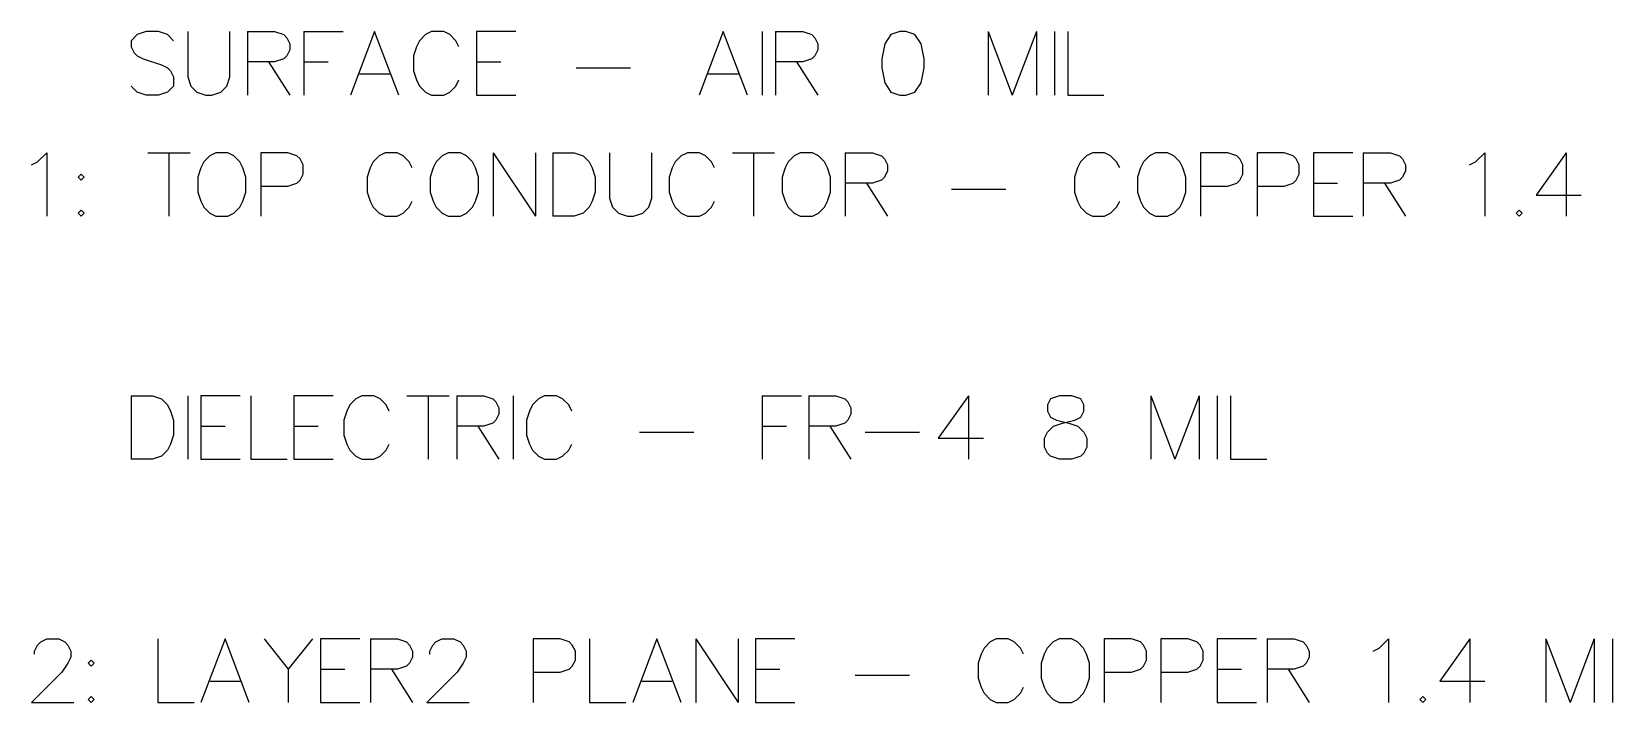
# Model space of a CAD drawing. Header units: millimetres. Extents: x 0 to 559, y 0 to 433.
# Drawn here: x 167.98 to 207.87, y 73.14 to 90.07 of the extents above; entities that cross this region are included whole.
import ezdxf

# ---------------------------------------------------------------- set-up
doc = ezdxf.new("R2010")
doc.units = ezdxf.units.MM
doc.layers.add('Mechanical6', color=56, linetype='Continuous')

msp = doc.modelspace()

# ---------------------------------------------------------------- linework, layer by layer
at = {"layer": 'Mechanical6'}
for p, q in [((170.65, 89.99), (170.497, 89.837)), ((170.497, 89.837), (170.497, 89.685)), ((170.878, 90.066), (170.65, 89.99)), ((171.183, 90.066), (170.878, 90.066)), ((171.412, 89.99), (171.183, 90.066)), ((171.564, 89.837), (171.412, 89.99)), ((171.922, 90.066), (171.922, 88.923)), ((172.989, 88.923), (172.989, 90.066)), ((173.431, 90.066), (173.431, 88.466)), ((173.431, 90.066), (174.116, 90.066)), ((174.116, 90.066), (174.345, 89.99)), ((174.345, 89.99), (174.421, 89.913)), ((174.421, 89.913), (174.497, 89.761)), ((174.497, 89.761), (174.497, 89.609)), ((174.855, 90.066), (174.855, 88.466)), ((174.855, 90.066), (175.846, 90.066)), ((176.638, 90.066), (176.028, 88.466)), ((177.247, 88.466), (176.638, 90.066)), ((177.773, 89.837), (177.697, 89.685)), ((177.925, 89.99), (177.773, 89.837)), ((178.078, 90.066), (177.925, 89.99)), ((178.383, 90.066), (178.078, 90.066)), ((178.535, 89.99), (178.383, 90.066)), ((178.687, 89.837), (178.535, 89.99)), ((178.763, 89.685), (178.687, 89.837)), ((180.203, 90.066), (179.213, 90.066)), ((179.213, 90.066), (179.213, 88.466)), ((185.437, 90.066), (184.828, 88.466)), ((186.047, 88.466), (185.437, 90.066)), ((186.42, 90.066), (186.42, 88.466)), ((186.755, 90.066), (186.755, 88.466)), ((186.755, 90.066), (187.441, 90.066)), ((187.441, 90.066), (187.669, 89.99)), ((187.669, 89.99), (187.745, 89.913)), ((187.745, 89.913), (187.822, 89.761)), ((187.822, 89.761), (187.822, 89.609)), ((189.513, 89.761), (189.437, 89.38)), ((189.665, 89.99), (189.513, 89.761)), ((189.894, 90.066), (189.665, 89.99)), ((190.046, 90.066), (189.894, 90.066)), ((190.275, 89.99), (190.046, 90.066)), ((190.427, 89.761), (190.275, 89.99)), ((190.503, 89.38), (190.427, 89.761)), ((192.118, 90.066), (192.118, 88.466)), ((192.118, 90.066), (192.728, 88.466)), ((193.337, 90.066), (192.728, 88.466)), ((193.337, 90.066), (193.337, 88.466)), ((193.794, 90.066), (193.794, 88.466)), ((194.13, 90.066), (194.13, 88.466)), ((170.497, 89.685), (170.574, 89.532)), ((170.574, 89.532), (170.65, 89.456)), ((170.65, 89.456), (170.802, 89.38)), ((170.802, 89.38), (171.259, 89.228)), ((174.345, 89.38), (174.116, 89.304)), ((174.421, 89.456), (174.345, 89.38)), ((174.497, 89.609), (174.421, 89.456)), ((177.697, 89.685), (177.621, 89.456)), ((177.621, 89.456), (177.621, 89.075)), ((187.669, 89.38), (187.441, 89.304)), ((187.745, 89.456), (187.669, 89.38)), ((187.822, 89.609), (187.745, 89.456)), ((189.437, 89.38), (189.437, 89.152)), ((190.503, 89.152), (190.503, 89.38)), ((171.259, 89.228), (171.412, 89.152)), ((171.412, 89.152), (171.488, 89.075)), ((171.488, 89.075), (171.564, 88.923)), ((174.116, 89.304), (173.431, 89.304)), ((173.964, 89.304), (174.497, 88.466)), ((174.855, 89.304), (175.465, 89.304)), ((176.257, 88.999), (177.019, 88.999)), ((177.621, 89.075), (177.697, 88.847)), ((179.213, 89.304), (179.822, 89.304)), ((181.727, 89.152), (183.098, 89.152)), ((185.056, 88.999), (185.818, 88.999)), ((187.441, 89.304), (186.755, 89.304)), ((187.288, 89.304), (187.822, 88.466)), ((189.437, 89.152), (189.513, 88.771)), ((190.427, 88.771), (190.503, 89.152)), ((170.65, 88.542), (170.497, 88.694)), ((171.564, 88.694), (171.412, 88.542)), ((171.564, 88.923), (171.564, 88.694)), ((171.922, 88.923), (171.998, 88.694)), ((171.998, 88.694), (172.151, 88.542)), ((172.76, 88.542), (172.913, 88.694)), ((172.913, 88.694), (172.989, 88.923)), ((177.697, 88.847), (177.773, 88.694)), ((177.773, 88.694), (177.925, 88.542)), ((178.535, 88.542), (178.687, 88.694)), ((178.687, 88.694), (178.763, 88.847)), ((189.513, 88.771), (189.665, 88.542)), ((190.275, 88.542), (190.427, 88.771)), ((170.878, 88.466), (170.65, 88.542)), ((171.183, 88.466), (170.878, 88.466)), ((171.412, 88.542), (171.183, 88.466)), ((172.151, 88.542), (172.379, 88.466)), ((172.379, 88.466), (172.532, 88.466)), ((172.532, 88.466), (172.76, 88.542)), ((177.925, 88.542), (178.078, 88.466)), ((178.078, 88.466), (178.383, 88.466)), ((178.383, 88.466), (178.535, 88.542)), ((179.213, 88.466), (180.203, 88.466)), ((189.665, 88.542), (189.894, 88.466)), ((189.894, 88.466), (190.046, 88.466)), ((190.046, 88.466), (190.275, 88.542)), ((194.13, 88.466), (195.044, 88.466)), ((168.136, 86.779), (168.364, 87.008)), ((168.364, 87.008), (168.364, 85.408)), ((170.917, 87.008), (171.983, 87.008)), ((171.45, 87.008), (171.45, 85.408)), ((172.631, 87.008), (172.478, 86.931)), ((172.935, 87.008), (172.631, 87.008)), ((173.088, 86.931), (172.935, 87.008)), ((174.451, 87.008), (173.766, 87.008)), ((173.766, 87.008), (173.766, 85.408)), ((174.68, 86.931), (174.451, 87.008)), ((176.905, 87.008), (176.752, 86.931)), ((177.209, 87.008), (176.905, 87.008)), ((177.362, 86.931), (177.209, 87.008)), ((178.497, 87.008), (178.344, 86.931)), ((178.802, 87.008), (178.497, 87.008)), ((178.954, 86.931), (178.802, 87.008)), ((179.632, 87.008), (179.632, 85.408)), ((179.632, 87.008), (180.698, 85.408)), ((180.698, 87.008), (180.698, 85.408)), ((181.14, 87.008), (181.14, 85.408)), ((181.14, 87.008), (181.674, 87.008)), ((181.674, 87.008), (181.902, 86.931)), ((182.565, 87.008), (182.565, 85.865)), ((183.632, 85.865), (183.632, 87.008)), ((184.531, 87.008), (184.378, 86.931)), ((184.835, 87.008), (184.531, 87.008)), ((184.988, 86.931), (184.835, 87.008)), ((185.666, 87.008), (186.732, 87.008)), ((186.199, 87.008), (186.199, 85.408)), ((187.38, 87.008), (187.227, 86.931)), ((187.685, 87.008), (187.38, 87.008)), ((187.837, 86.931), (187.685, 87.008)), ((188.515, 87.008), (188.515, 85.408)), ((188.515, 87.008), (189.201, 87.008)), ((189.201, 87.008), (189.429, 86.931)), ((194.754, 87.008), (194.602, 86.931)), ((195.059, 87.008), (194.754, 87.008)), ((195.211, 86.931), (195.059, 87.008)), ((196.347, 87.008), (196.194, 86.931)), ((196.651, 87.008), (196.347, 87.008)), ((196.804, 86.931), (196.651, 87.008)), ((198.167, 87.008), (197.482, 87.008)), ((197.482, 87.008), (197.482, 85.408)), ((198.396, 86.931), (198.167, 87.008)), ((199.592, 87.008), (198.906, 87.008)), ((198.906, 87.008), (198.906, 85.408)), ((199.821, 86.931), (199.592, 87.008)), ((201.321, 87.008), (200.331, 87.008)), ((200.331, 87.008), (200.331, 85.408)), ((201.588, 87.008), (201.588, 85.408)), ((201.588, 87.008), (202.274, 87.008)), ((202.274, 87.008), (202.502, 86.931)), ((204.422, 86.779), (204.651, 87.008)), ((204.651, 87.008), (204.651, 85.408)), ((206.708, 87.008), (205.946, 85.941)), ((206.708, 87.008), (206.708, 85.408)), ((167.983, 86.703), (168.136, 86.779)), ((172.25, 86.627), (172.174, 86.398)), ((172.326, 86.779), (172.25, 86.627)), ((172.478, 86.931), (172.326, 86.779)), ((173.24, 86.779), (173.088, 86.931)), ((173.316, 86.627), (173.24, 86.779)), ((173.392, 86.398), (173.316, 86.627)), ((174.756, 86.855), (174.68, 86.931)), ((174.832, 86.703), (174.756, 86.855)), ((174.832, 86.474), (174.832, 86.703)), ((176.524, 86.627), (176.447, 86.398)), ((176.6, 86.779), (176.524, 86.627)), ((176.752, 86.931), (176.6, 86.779)), ((177.514, 86.779), (177.362, 86.931)), ((177.59, 86.627), (177.514, 86.779)), ((178.116, 86.627), (178.04, 86.398)), ((178.192, 86.779), (178.116, 86.627)), ((178.344, 86.931), (178.192, 86.779)), ((179.106, 86.779), (178.954, 86.931)), ((179.182, 86.627), (179.106, 86.779)), ((179.259, 86.398), (179.182, 86.627)), ((181.902, 86.931), (182.055, 86.779)), ((182.055, 86.779), (182.131, 86.627)), ((182.131, 86.627), (182.207, 86.398)), ((184.15, 86.627), (184.073, 86.398)), ((184.226, 86.779), (184.15, 86.627)), ((184.378, 86.931), (184.226, 86.779)), ((185.14, 86.779), (184.988, 86.931)), ((185.216, 86.627), (185.14, 86.779)), ((186.999, 86.627), (186.923, 86.398)), ((187.075, 86.779), (186.999, 86.627)), ((187.227, 86.931), (187.075, 86.779)), ((187.989, 86.779), (187.837, 86.931)), ((188.065, 86.627), (187.989, 86.779)), ((188.142, 86.398), (188.065, 86.627)), ((189.429, 86.931), (189.505, 86.855)), ((189.505, 86.855), (189.582, 86.703)), ((189.582, 86.703), (189.582, 86.551)), ((194.373, 86.627), (194.297, 86.398)), ((194.45, 86.779), (194.373, 86.627)), ((194.602, 86.931), (194.45, 86.779)), ((195.364, 86.779), (195.211, 86.931)), ((195.44, 86.627), (195.364, 86.779)), ((195.966, 86.627), (195.89, 86.398)), ((196.042, 86.779), (195.966, 86.627)), ((196.194, 86.931), (196.042, 86.779)), ((196.956, 86.779), (196.804, 86.931)), ((197.032, 86.627), (196.956, 86.779)), ((197.108, 86.398), (197.032, 86.627)), ((198.472, 86.855), (198.396, 86.931)), ((198.548, 86.703), (198.472, 86.855)), ((198.548, 86.474), (198.548, 86.703)), ((199.897, 86.855), (199.821, 86.931)), ((199.973, 86.703), (199.897, 86.855)), ((199.973, 86.474), (199.973, 86.703)), ((202.502, 86.931), (202.578, 86.855)), ((202.578, 86.855), (202.655, 86.703)), ((202.655, 86.703), (202.655, 86.551)), ((204.27, 86.703), (204.422, 86.779)), ((169.233, 86.474), (169.157, 86.398)), ((169.157, 86.398), (169.233, 86.322)), ((169.309, 86.398), (169.233, 86.474)), ((169.233, 86.322), (169.309, 86.398)), ((172.174, 86.398), (172.174, 86.017)), ((173.392, 86.017), (173.392, 86.398)), ((173.766, 86.17), (174.451, 86.17)), ((174.451, 86.17), (174.68, 86.246)), ((174.68, 86.246), (174.756, 86.322)), ((174.756, 86.322), (174.832, 86.474)), ((176.447, 86.398), (176.447, 86.017)), ((178.04, 86.398), (178.04, 86.017)), ((179.259, 86.017), (179.259, 86.398)), ((182.207, 86.398), (182.207, 86.017)), ((184.073, 86.398), (184.073, 86.017)), ((186.923, 86.398), (186.923, 86.017)), ((188.142, 86.017), (188.142, 86.398)), ((189.201, 86.246), (188.515, 86.246)), ((189.048, 86.246), (189.582, 85.408)), ((189.429, 86.322), (189.201, 86.246)), ((189.505, 86.398), (189.429, 86.322)), ((189.582, 86.551), (189.505, 86.398)), ((194.297, 86.398), (194.297, 86.017)), ((195.89, 86.398), (195.89, 86.017)), ((197.108, 86.017), (197.108, 86.398)), ((197.482, 86.17), (198.167, 86.17)), ((198.167, 86.17), (198.396, 86.246)), ((198.396, 86.246), (198.472, 86.322)), ((198.472, 86.322), (198.548, 86.474)), ((198.906, 86.17), (199.592, 86.17)), ((199.592, 86.17), (199.821, 86.246)), ((199.821, 86.246), (199.897, 86.322)), ((199.897, 86.322), (199.973, 86.474)), ((200.331, 86.246), (200.94, 86.246)), ((202.274, 86.246), (201.588, 86.246)), ((202.121, 86.246), (202.655, 85.408)), ((202.502, 86.322), (202.274, 86.246)), ((202.578, 86.398), (202.502, 86.322)), ((202.655, 86.551), (202.578, 86.398)), ((172.174, 86.017), (172.25, 85.789)), ((172.25, 85.789), (172.326, 85.636)), ((173.24, 85.636), (173.316, 85.789)), ((173.316, 85.789), (173.392, 86.017)), ((176.447, 86.017), (176.524, 85.789)), ((176.524, 85.789), (176.6, 85.636)), ((177.514, 85.636), (177.59, 85.789)), ((178.04, 86.017), (178.116, 85.789)), ((178.116, 85.789), (178.192, 85.636)), ((179.106, 85.636), (179.182, 85.789)), ((179.182, 85.789), (179.259, 86.017)), ((182.131, 85.789), (182.055, 85.636)), ((182.207, 86.017), (182.131, 85.789)), ((182.565, 85.865), (182.641, 85.636)), ((183.555, 85.636), (183.632, 85.865)), ((184.073, 86.017), (184.15, 85.789)), ((184.15, 85.789), (184.226, 85.636)), ((185.14, 85.636), (185.216, 85.789)), ((186.923, 86.017), (186.999, 85.789)), ((186.999, 85.789), (187.075, 85.636)), ((187.989, 85.636), (188.065, 85.789)), ((188.065, 85.789), (188.142, 86.017)), ((191.197, 86.093), (192.568, 86.093)), ((194.297, 86.017), (194.373, 85.789)), ((194.373, 85.789), (194.45, 85.636)), ((195.364, 85.636), (195.44, 85.789)), ((195.89, 86.017), (195.966, 85.789)), ((195.966, 85.789), (196.042, 85.636)), ((196.956, 85.636), (197.032, 85.789)), ((197.032, 85.789), (197.108, 86.017)), ((205.946, 85.941), (207.089, 85.941)), ((169.233, 85.56), (169.157, 85.484)), ((169.157, 85.484), (169.233, 85.408)), ((169.309, 85.484), (169.233, 85.56)), ((169.233, 85.408), (169.309, 85.484)), ((172.326, 85.636), (172.478, 85.484)), ((172.478, 85.484), (172.631, 85.408)), ((172.631, 85.408), (172.935, 85.408)), ((172.935, 85.408), (173.088, 85.484)), ((173.088, 85.484), (173.24, 85.636)), ((176.6, 85.636), (176.752, 85.484)), ((176.752, 85.484), (176.905, 85.408)), ((176.905, 85.408), (177.209, 85.408)), ((177.209, 85.408), (177.362, 85.484)), ((177.362, 85.484), (177.514, 85.636)), ((178.192, 85.636), (178.344, 85.484)), ((178.344, 85.484), (178.497, 85.408)), ((178.497, 85.408), (178.802, 85.408)), ((178.802, 85.408), (178.954, 85.484)), ((178.954, 85.484), (179.106, 85.636)), ((181.674, 85.408), (181.14, 85.408)), ((181.902, 85.484), (181.674, 85.408)), ((182.055, 85.636), (181.902, 85.484)), ((182.641, 85.636), (182.794, 85.484)), ((182.794, 85.484), (183.022, 85.408)), ((183.022, 85.408), (183.174, 85.408)), ((183.174, 85.408), (183.403, 85.484)), ((183.403, 85.484), (183.555, 85.636)), ((184.226, 85.636), (184.378, 85.484)), ((184.378, 85.484), (184.531, 85.408)), ((184.531, 85.408), (184.835, 85.408)), ((184.835, 85.408), (184.988, 85.484)), ((184.988, 85.484), (185.14, 85.636)), ((187.075, 85.636), (187.227, 85.484)), ((187.227, 85.484), (187.38, 85.408)), ((187.38, 85.408), (187.685, 85.408)), ((187.685, 85.408), (187.837, 85.484)), ((187.837, 85.484), (187.989, 85.636)), ((194.45, 85.636), (194.602, 85.484)), ((194.602, 85.484), (194.754, 85.408)), ((194.754, 85.408), (195.059, 85.408)), ((195.059, 85.408), (195.211, 85.484)), ((195.211, 85.484), (195.364, 85.636)), ((196.042, 85.636), (196.194, 85.484)), ((196.194, 85.484), (196.347, 85.408)), ((196.347, 85.408), (196.651, 85.408)), ((196.651, 85.408), (196.804, 85.484)), ((196.804, 85.484), (196.956, 85.636)), ((200.331, 85.408), (201.321, 85.408)), ((205.519, 85.56), (205.443, 85.484)), ((205.443, 85.484), (205.519, 85.408)), ((205.595, 85.484), (205.519, 85.56)), ((205.519, 85.408), (205.595, 85.484)), ((170.497, 80.876), (170.497, 79.276)), ((170.497, 80.876), (171.031, 80.876)), ((171.031, 80.876), (171.259, 80.8)), ((171.259, 80.8), (171.412, 80.647)), ((171.412, 80.647), (171.488, 80.495)), ((171.922, 80.876), (171.922, 79.276)), ((173.248, 80.876), (172.257, 80.876)), ((172.257, 80.876), (172.257, 79.276)), ((173.514, 80.876), (173.514, 79.276)), ((175.594, 80.876), (174.604, 80.876)), ((174.604, 80.876), (174.604, 79.276)), ((176.013, 80.647), (175.937, 80.495)), ((176.166, 80.8), (176.013, 80.647)), ((176.318, 80.876), (176.166, 80.8)), ((176.623, 80.876), (176.318, 80.876)), ((176.775, 80.8), (176.623, 80.876)), ((176.927, 80.647), (176.775, 80.8)), ((177.004, 80.495), (176.927, 80.647)), ((177.453, 80.876), (178.52, 80.876)), ((177.986, 80.876), (177.986, 79.276)), ((178.71, 80.876), (178.71, 79.276)), ((178.71, 80.876), (179.396, 80.876)), ((179.396, 80.876), (179.624, 80.8)), ((179.624, 80.8), (179.7, 80.724)), ((179.7, 80.724), (179.777, 80.571)), ((180.135, 80.876), (180.135, 79.276)), ((180.622, 80.647), (180.546, 80.495)), ((180.775, 80.8), (180.622, 80.647)), ((180.927, 80.876), (180.775, 80.8)), ((181.232, 80.876), (180.927, 80.876)), ((181.384, 80.8), (181.232, 80.876)), ((181.537, 80.647), (181.384, 80.8)), ((181.613, 80.495), (181.537, 80.647)), ((186.42, 80.876), (186.42, 79.276)), ((186.42, 80.876), (187.41, 80.876)), ((187.593, 80.876), (187.593, 79.276)), ((187.593, 80.876), (188.279, 80.876)), ((188.279, 80.876), (188.507, 80.8)), ((188.507, 80.8), (188.583, 80.724)), ((188.583, 80.724), (188.66, 80.571)), ((191.623, 80.876), (190.861, 79.809)), ((191.623, 80.876), (191.623, 79.276)), ((193.695, 80.8), (193.619, 80.647)), ((193.619, 80.647), (193.619, 80.495)), ((193.924, 80.876), (193.695, 80.8)), ((194.229, 80.876), (193.924, 80.876)), ((194.457, 80.8), (194.229, 80.876)), ((194.533, 80.647), (194.457, 80.8)), ((194.533, 80.495), (194.533, 80.647)), ((196.225, 80.876), (196.225, 79.276)), ((196.225, 80.876), (196.834, 79.276)), ((197.444, 80.876), (196.834, 79.276)), ((197.444, 80.876), (197.444, 79.276)), ((197.901, 80.876), (197.901, 79.276)), ((198.236, 80.876), (198.236, 79.276)), ((171.488, 80.495), (171.564, 80.267)), ((171.564, 80.267), (171.564, 79.886)), ((175.937, 80.495), (175.861, 80.267)), ((175.861, 80.267), (175.861, 79.886)), ((179.624, 80.19), (179.396, 80.114)), ((179.7, 80.267), (179.624, 80.19)), ((179.777, 80.419), (179.7, 80.267)), ((179.777, 80.571), (179.777, 80.419)), ((180.546, 80.495), (180.47, 80.267)), ((180.47, 80.267), (180.47, 79.886)), ((188.507, 80.19), (188.279, 80.114)), ((188.583, 80.267), (188.507, 80.19)), ((188.66, 80.419), (188.583, 80.267)), ((188.66, 80.571), (188.66, 80.419)), ((193.619, 80.495), (193.695, 80.343)), ((193.695, 80.343), (193.848, 80.267)), ((193.772, 80.114), (194, 80.19)), ((193.848, 80.267), (194.153, 80.19)), ((194, 80.19), (194.305, 80.267)), ((194.153, 80.19), (194.381, 80.114)), ((194.305, 80.267), (194.457, 80.343)), ((194.457, 80.343), (194.533, 80.495)), ((171.564, 79.886), (171.488, 79.657)), ((172.257, 80.114), (172.867, 80.114)), ((174.604, 80.114), (175.213, 80.114)), ((175.861, 79.886), (175.937, 79.657)), ((179.396, 80.114), (178.71, 80.114)), ((179.243, 80.114), (179.777, 79.276)), ((180.47, 79.886), (180.546, 79.657)), ((183.319, 79.962), (184.691, 79.962)), ((186.42, 80.114), (187.029, 80.114)), ((188.279, 80.114), (187.593, 80.114)), ((188.126, 80.114), (188.66, 79.276)), ((189.018, 79.962), (190.389, 79.962)), ((190.861, 79.809), (192.004, 79.809)), ((193.543, 79.809), (193.619, 79.962)), ((193.543, 79.581), (193.543, 79.809)), ((193.619, 79.962), (193.772, 80.114)), ((194.381, 80.114), (194.533, 79.962)), ((194.533, 79.962), (194.61, 79.809)), ((194.61, 79.809), (194.61, 79.581)), ((171.412, 79.505), (171.259, 79.352)), ((171.488, 79.657), (171.412, 79.505)), ((175.937, 79.657), (176.013, 79.505)), ((176.013, 79.505), (176.166, 79.352)), ((176.775, 79.352), (176.927, 79.505)), ((176.927, 79.505), (177.004, 79.657)), ((180.546, 79.657), (180.622, 79.505)), ((180.622, 79.505), (180.775, 79.352)), ((181.384, 79.352), (181.537, 79.505)), ((181.537, 79.505), (181.613, 79.657)), ((193.619, 79.429), (193.543, 79.581)), ((193.695, 79.352), (193.619, 79.429)), ((194.533, 79.429), (194.457, 79.352)), ((194.61, 79.581), (194.533, 79.429)), ((171.031, 79.276), (170.497, 79.276)), ((171.259, 79.352), (171.031, 79.276)), ((172.257, 79.276), (173.248, 79.276)), ((173.514, 79.276), (174.429, 79.276)), ((174.604, 79.276), (175.594, 79.276)), ((176.166, 79.352), (176.318, 79.276)), ((176.318, 79.276), (176.623, 79.276)), ((176.623, 79.276), (176.775, 79.352)), ((180.775, 79.352), (180.927, 79.276)), ((180.927, 79.276), (181.232, 79.276)), ((181.232, 79.276), (181.384, 79.352)), ((193.924, 79.276), (193.695, 79.352)), ((194.229, 79.276), (193.924, 79.276)), ((194.457, 79.352), (194.229, 79.276)), ((198.236, 79.276), (199.15, 79.276)), ((168.136, 74.592), (168.212, 74.668)), ((168.212, 74.668), (168.364, 74.744)), ((168.364, 74.744), (168.669, 74.744)), ((168.669, 74.744), (168.821, 74.668)), ((168.821, 74.668), (168.898, 74.592)), ((171.168, 74.744), (171.168, 73.145)), ((172.867, 74.744), (172.257, 73.145)), ((173.476, 73.145), (172.867, 74.744)), ((173.85, 74.744), (174.459, 73.983)), ((175.069, 74.744), (174.459, 73.983)), ((176.265, 74.744), (175.274, 74.744)), ((175.274, 74.744), (175.274, 73.145)), ((176.531, 74.744), (176.531, 73.145)), ((176.531, 74.744), (177.217, 74.744)), ((177.217, 74.744), (177.445, 74.668)), ((177.445, 74.668), (177.522, 74.592)), ((178.108, 74.592), (178.184, 74.668)), ((178.184, 74.668), (178.337, 74.744)), ((178.337, 74.744), (178.642, 74.744)), ((178.642, 74.744), (178.794, 74.668)), ((178.794, 74.668), (178.87, 74.592)), ((181.323, 74.744), (180.638, 74.744)), ((180.638, 74.744), (180.638, 73.145)), ((181.552, 74.668), (181.323, 74.744)), ((181.628, 74.592), (181.552, 74.668)), ((182.062, 74.744), (182.062, 73.145)), ((183.761, 74.744), (183.152, 73.145)), ((184.371, 73.145), (183.761, 74.744)), ((184.744, 74.744), (184.744, 73.145)), ((184.744, 74.744), (185.81, 73.145)), ((185.81, 74.744), (185.81, 73.145)), ((187.243, 74.744), (186.252, 74.744)), ((186.252, 74.744), (186.252, 73.145)), ((192.172, 74.668), (192.019, 74.516)), ((192.324, 74.744), (192.172, 74.668)), ((192.629, 74.744), (192.324, 74.744)), ((192.781, 74.668), (192.629, 74.744)), ((192.934, 74.516), (192.781, 74.668)), ((193.764, 74.668), (193.612, 74.516)), ((193.916, 74.744), (193.764, 74.668)), ((194.221, 74.744), (193.916, 74.744)), ((194.373, 74.668), (194.221, 74.744)), ((194.526, 74.516), (194.373, 74.668)), ((195.737, 74.744), (195.051, 74.744)), ((195.051, 74.744), (195.051, 73.145)), ((195.966, 74.668), (195.737, 74.744)), ((196.042, 74.592), (195.966, 74.668)), ((197.162, 74.744), (196.476, 74.744)), ((196.476, 74.744), (196.476, 73.145)), ((197.39, 74.668), (197.162, 74.744)), ((197.467, 74.592), (197.39, 74.668)), ((198.891, 74.744), (197.901, 74.744)), ((197.901, 74.744), (197.901, 73.145)), ((199.158, 74.744), (199.158, 73.145)), ((199.158, 74.744), (199.843, 74.744)), ((199.843, 74.744), (200.072, 74.668)), ((200.072, 74.668), (200.148, 74.592)), ((201.992, 74.516), (202.22, 74.744)), ((202.22, 74.744), (202.22, 73.145)), ((204.277, 74.744), (203.516, 73.678)), ((204.277, 74.744), (204.277, 73.145)), ((206.197, 74.744), (206.197, 73.145)), ((206.197, 74.744), (206.807, 73.145)), ((207.416, 74.744), (206.807, 73.145)), ((207.416, 74.744), (207.416, 73.145)), ((207.873, 74.744), (207.873, 73.145)), ((168.06, 74.44), (168.136, 74.592)), ((168.06, 74.364), (168.06, 74.44)), ((168.898, 74.592), (168.974, 74.44)), ((168.974, 74.287), (168.898, 74.135)), ((168.974, 74.44), (168.974, 74.287)), ((169.484, 74.211), (169.408, 74.135)), ((169.56, 74.135), (169.484, 74.211)), ((177.522, 74.592), (177.598, 74.44)), ((177.598, 74.287), (177.522, 74.135)), ((177.598, 74.44), (177.598, 74.287)), ((178.032, 74.44), (178.108, 74.592)), ((178.032, 74.364), (178.032, 74.44)), ((178.87, 74.592), (178.946, 74.44)), ((178.946, 74.287), (178.87, 74.135)), ((178.946, 74.44), (178.946, 74.287)), ((181.704, 74.44), (181.628, 74.592)), ((181.628, 74.059), (181.704, 74.211)), ((181.704, 74.211), (181.704, 74.44)), ((191.943, 74.364), (191.867, 74.135)), ((192.019, 74.516), (191.943, 74.364)), ((193.01, 74.364), (192.934, 74.516)), ((193.535, 74.364), (193.459, 74.135)), ((193.612, 74.516), (193.535, 74.364)), ((194.602, 74.364), (194.526, 74.516)), ((194.678, 74.135), (194.602, 74.364)), ((196.118, 74.44), (196.042, 74.592)), ((196.042, 74.059), (196.118, 74.211)), ((196.118, 74.211), (196.118, 74.44)), ((197.543, 74.44), (197.467, 74.592)), ((197.467, 74.059), (197.543, 74.211)), ((197.543, 74.211), (197.543, 74.44)), ((200.148, 74.592), (200.224, 74.44)), ((200.224, 74.287), (200.148, 74.135)), ((200.224, 74.44), (200.224, 74.287)), ((201.839, 74.44), (201.992, 74.516)), ((168.745, 73.906), (167.983, 73.145)), ((168.898, 74.135), (168.745, 73.906)), ((169.408, 74.135), (169.484, 74.059)), ((169.484, 74.059), (169.56, 74.135)), ((174.459, 73.983), (174.459, 73.145)), ((175.274, 73.983), (175.884, 73.983)), ((177.217, 73.983), (176.531, 73.983)), ((177.065, 73.983), (177.598, 73.145)), ((177.445, 74.059), (177.217, 73.983)), ((177.522, 74.135), (177.445, 74.059)), ((178.718, 73.906), (177.956, 73.145)), ((178.87, 74.135), (178.718, 73.906)), ((180.638, 73.906), (181.323, 73.906)), ((181.323, 73.906), (181.552, 73.983)), ((181.552, 73.983), (181.628, 74.059)), ((186.252, 73.983), (186.862, 73.983)), ((188.766, 73.83), (190.138, 73.83)), ((191.867, 74.135), (191.867, 73.754)), ((193.459, 74.135), (193.459, 73.754)), ((194.678, 73.754), (194.678, 74.135)), ((195.051, 73.906), (195.737, 73.906)), ((195.737, 73.906), (195.966, 73.983)), ((195.966, 73.983), (196.042, 74.059)), ((196.476, 73.906), (197.162, 73.906)), ((197.162, 73.906), (197.39, 73.983)), ((197.39, 73.983), (197.467, 74.059)), ((197.901, 73.983), (198.51, 73.983)), ((199.843, 73.983), (199.158, 73.983)), ((199.691, 73.983), (200.224, 73.145)), ((200.072, 74.059), (199.843, 73.983)), ((200.148, 74.135), (200.072, 74.059)), ((172.486, 73.678), (173.248, 73.678)), ((183.38, 73.678), (184.142, 73.678)), ((191.867, 73.754), (191.943, 73.526)), ((191.943, 73.526), (192.019, 73.373)), ((192.934, 73.373), (193.01, 73.526)), ((193.459, 73.754), (193.535, 73.526)), ((193.535, 73.526), (193.612, 73.373)), ((194.526, 73.373), (194.602, 73.526)), ((194.602, 73.526), (194.678, 73.754)), ((203.516, 73.678), (204.658, 73.678)), ((167.983, 73.145), (169.05, 73.145)), ((169.484, 73.297), (169.408, 73.221)), ((169.408, 73.221), (169.484, 73.145)), ((169.56, 73.221), (169.484, 73.297)), ((169.484, 73.145), (169.56, 73.221)), ((171.168, 73.145), (172.082, 73.145)), ((175.274, 73.145), (176.265, 73.145)), ((177.956, 73.145), (179.022, 73.145)), ((182.062, 73.145), (182.976, 73.145)), ((186.252, 73.145), (187.243, 73.145)), ((192.019, 73.373), (192.172, 73.221)), ((192.172, 73.221), (192.324, 73.145)), ((192.324, 73.145), (192.629, 73.145)), ((192.629, 73.145), (192.781, 73.221)), ((192.781, 73.221), (192.934, 73.373)), ((193.612, 73.373), (193.764, 73.221)), ((193.764, 73.221), (193.916, 73.145)), ((193.916, 73.145), (194.221, 73.145)), ((194.221, 73.145), (194.373, 73.221)), ((194.373, 73.221), (194.526, 73.373)), ((197.901, 73.145), (198.891, 73.145)), ((203.089, 73.297), (203.013, 73.221)), ((203.013, 73.221), (203.089, 73.145)), ((203.165, 73.221), (203.089, 73.297)), ((203.089, 73.145), (203.165, 73.221))]:
    msp.add_line(p, q, dxfattribs=at)

doc.saveas('drawing.dxf')
